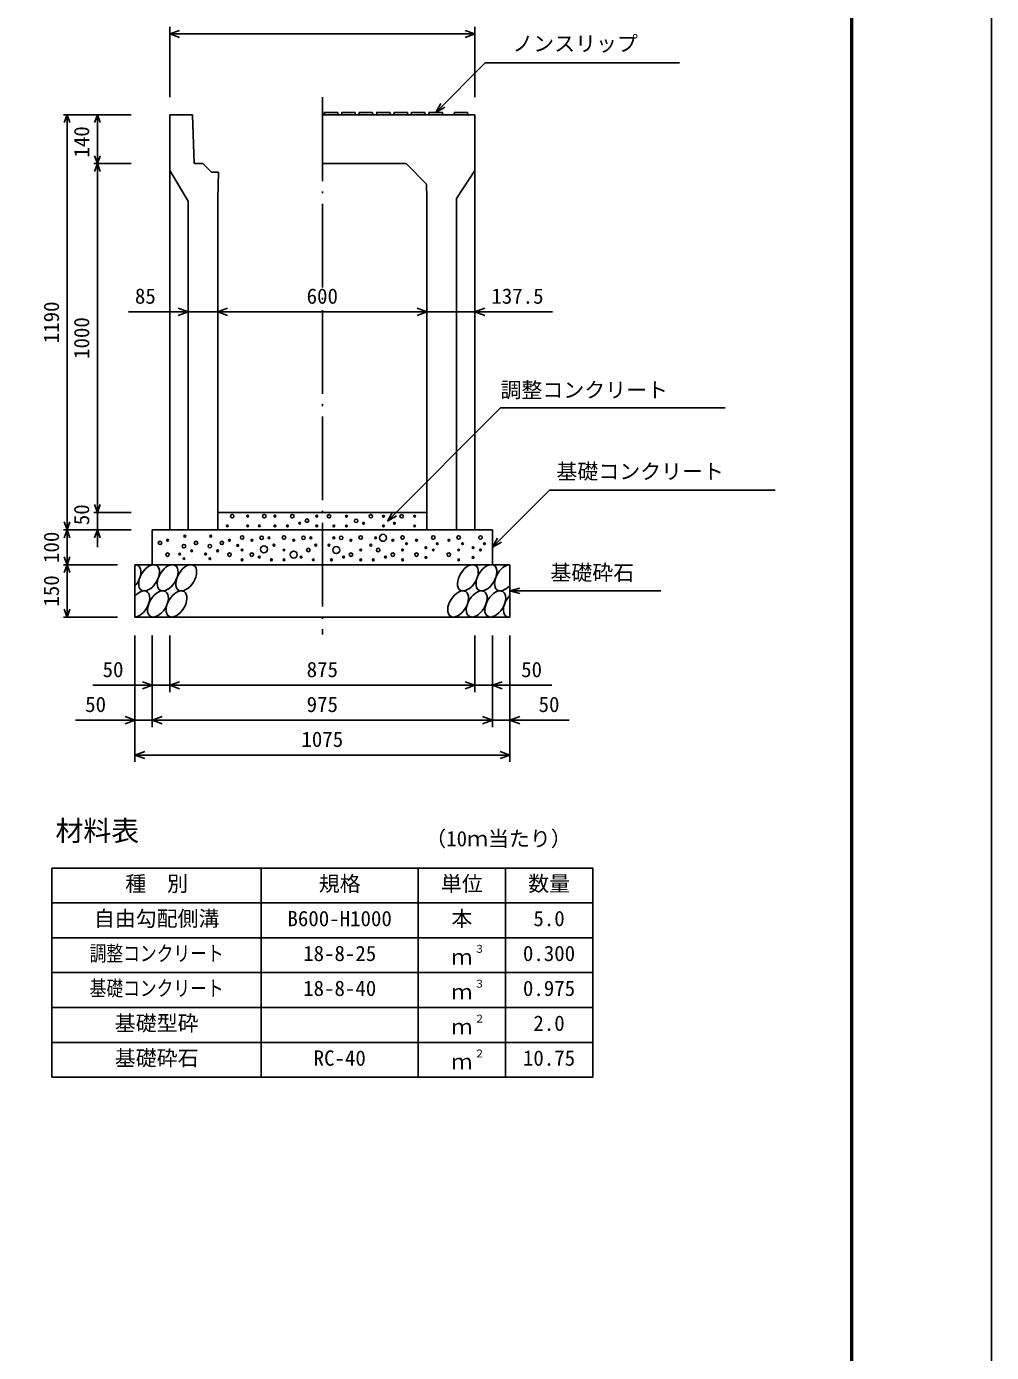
# Model space of a CAD drawing. Units: millimetres, scale not verified. Extents: x -16800 to 16800, y -5940 to 5940.
# Drawn here: x 14034 to 16800, y 26 to 3828 of the extents above; entities that cross this region are included whole.
import ezdxf
from ezdxf.enums import TextEntityAlignment as Align

# ---------------------------------------------------------------- set-up
doc = ezdxf.new("R2010")
doc.units = ezdxf.units.MM
doc.header["$LTSCALE"] = 20
doc.linetypes.add('LONG_DASHED_DOTTED', pattern=[15.25, 12, -1.5, 0.25, -1.5])
for name, color, linetype, lineweight in [('0-0_DIM', 7, 'Continuous', 25), ('0-1_Defpoints', 5, 'Continuous', 25), ('0-2_HATCH', 6, 'Continuous', 25), ('0-3_HYO', 3, 'Continuous', 25), ('0-4_HYO2', 4, 'Continuous', 25), ('0-5_OUTLINE', 3, 'Continuous', 25), ('0-6_TXT', 7, 'Continuous', 25), ('0-7_WAKU', 3, 'Continuous', 25)]:
    doc.layers.add(name, color=color, linetype=linetype, lineweight=lineweight)
doc.styles.add('ＭＳ ゴシック', font='')
doc.styles.get('ＭＳ ゴシック').set_extended_font_data('MS Gothic')

msp = doc.modelspace()

# ---------------------------------------------------------------- linework, layer by layer
at = {"layer": '0-0_DIM'}
for p, q in [((14444.28, 3826.41), (14444.28, 3624.66)), ((15319.28, 3806.41), (14444.28, 3806.41)), ((15319.28, 3826.41), (15319.28, 3624.66)), ((15206.78, 3581.16), (15348.99, 3723.38)), ((15905.88, 3723.38), (15348.99, 3723.38)), ((14140.08, 3574.66), (14333.41, 3574.66)), ((14150.08, 3574.66), (14150.08, 2384.66)), ((14236.75, 3434.66), (14236.75, 3574.66)), ((15206.78, 3581.16), (15221.78, 3607.14)), ((15206.78, 3581.16), (15232.76, 3596.16)), ((14226.75, 3434.66), (14333.41, 3434.66)), ((14236.75, 2434.66), (14236.75, 3434.66)), ((14496.78, 3009.66), (14326.09, 3009.66)), ((14581.78, 3009.66), (14496.78, 3009.66)), ((14581.78, 3009.66), (15181.78, 3009.66)), ((15181.78, 3009.66), (15319.28, 3009.66)), ((15542.05, 3009.66), (15319.28, 3009.66)), ((15532.94, 2498.32), (15369.28, 2334.66)), ((15532.94, 2498.32), (16179.81, 2498.32)), ((14226.75, 2434.66), (14333.41, 2434.66)), ((14236.75, 2434.66), (14236.75, 2384.66)), ((15068.1, 2409.66), (15083.1, 2435.64)), ((15068.1, 2409.66), (15094.08, 2424.66)), ((14140.08, 2384.66), (14333.41, 2384.66)), ((14150.08, 2284.66), (14150.08, 2384.66)), ((14236.75, 2334.66), (14236.75, 2384.66)), ((15369.28, 2334.66), (15384.28, 2360.64)), ((15369.28, 2334.66), (15395.26, 2349.66)), ((14140.08, 2284.66), (14294.28, 2284.66)), ((14150.08, 2284.66), (14150.08, 2134.66)), ((15419.28, 2209.66), (15448.26, 2217.43)), ((15419.28, 2209.66), (15852.6, 2209.66)), ((15419.28, 2209.66), (15448.26, 2201.9)), ((14140.08, 2134.66), (14294.28, 2134.66)), ((14344.28, 1719.15), (14344.28, 2081.49)), ((14394.28, 1819.15), (14394.28, 2081.49)), ((14444.28, 1919.15), (14444.28, 2081.49)), ((15319.28, 1919.15), (15319.28, 2081.49)), ((15369.28, 1819.15), (15369.28, 2081.49)), ((15419.28, 1719.15), (15419.28, 2081.49)), ((14224.28, 1939.15), (14444.28, 1939.15)), ((14444.28, 1939.15), (15319.28, 1939.15)), ((15539.28, 1939.15), (15319.28, 1939.15)), ((14174.28, 1839.15), (14394.28, 1839.15)), ((14394.28, 1839.15), (15369.28, 1839.15)), ((15589.28, 1839.15), (15369.28, 1839.15)), ((14344.28, 1739.15), (15419.28, 1739.15))]:
    msp.add_line(p, q, dxfattribs=at)
at = {"layer": '0-0_DIM', "linetype": 'LONG_DASHED_DOTTED'}
msp.add_line((14881.78, 3624.66), (14881.78, 2084.66), dxfattribs=at)
at = {"layer": '0-0_DIM'}
for points in [[(14472.51, 3796.14), (14444.32, 3806.41), (14472.51, 3816.67)], [(15291.13, 3816.67), (15319.32, 3806.41), (15291.13, 3796.14)], [(14141.87, 3552.11), (14150.08, 3574.66), (14158.29, 3552.11)], [(14228.54, 3552.11), (14236.75, 3574.66), (14244.96, 3552.11)], [(14244.96, 3457.22), (14236.75, 3434.66), (14228.54, 3457.22)], [(14228.54, 3412.11), (14236.75, 3434.66), (14244.96, 3412.11)], [(14468.59, 2999.4), (14496.78, 3009.66), (14468.59, 3019.92)], [(14609.97, 2999.4), (14581.78, 3009.66), (14609.97, 3019.92)], [(15153.59, 3019.92), (15181.78, 3009.66), (15153.59, 2999.4)], [(15347.47, 3019.92), (15319.28, 3009.66), (15347.47, 2999.4)], [(15068.1, 2409.66), (15392.57, 2734.13), (16036.12, 2734.13)], [(14244.96, 2457.22), (14236.75, 2434.66), (14228.54, 2457.22)], [(14158.29, 2407.22), (14150.08, 2384.66), (14141.87, 2407.22)], [(14158.29, 2362.11), (14150.08, 2384.66), (14141.87, 2362.11)], [(14244.96, 2362.11), (14236.75, 2384.66), (14228.54, 2362.11)], [(14158.29, 2307.22), (14150.08, 2284.66), (14141.87, 2307.22)], [(14158.29, 2262.11), (14150.08, 2284.66), (14141.87, 2262.11)], [(14158.29, 2157.22), (14150.08, 2134.66), (14141.87, 2157.22)], [(14366.09, 1949.41), (14394.28, 1939.15), (14366.09, 1928.89)], [(14472.47, 1928.89), (14444.28, 1939.15), (14472.47, 1949.41)], [(15291.09, 1949.41), (15319.28, 1939.15), (15291.09, 1928.89)], [(15397.47, 1949.41), (15369.28, 1939.15), (15397.47, 1928.89)], [(14316.09, 1849.41), (14344.28, 1839.15), (14316.09, 1828.89)], [(14422.47, 1828.89), (14394.28, 1839.15), (14422.47, 1849.41)], [(15341.09, 1849.41), (15369.28, 1839.15), (15341.09, 1828.89)], [(15447.47, 1849.41), (15419.28, 1839.15), (15447.47, 1828.89)], [(14372.47, 1728.89), (14344.28, 1739.15), (14372.47, 1749.41)], [(15391.09, 1749.41), (15419.28, 1739.15), (15391.09, 1728.89)]]:
    msp.add_lwpolyline(points, dxfattribs=at)
at = {"layer": '0-1_Defpoints'}
msp.add_lwpolyline([(0, -5940), (16800, -5940), (16800, 5940), (0, 5940)], close=True, dxfattribs=at)
at = {"layer": '0-2_HATCH'}
for p, q in [((14926.78, 3574.66), (14925.78, 3581.16)), ((14976.78, 3574.66), (14975.78, 3581.16)), ((15026.78, 3574.66), (15025.78, 3581.16)), ((15076.78, 3574.66), (15075.78, 3581.16)), ((15126.78, 3574.66), (15125.78, 3581.16)), ((15176.78, 3574.66), (15175.78, 3581.16)), ((15226.78, 3574.66), (15225.78, 3581.16)), ((15299.28, 3574.66), (15298.28, 3581.16))]:
    msp.add_line(p, q, dxfattribs=at)
for points in [[(14925.78, 3581.16), (14887.78, 3581.16), (14886.78, 3574.66)], [(14975.78, 3581.16), (14937.78, 3581.16), (14936.78, 3574.66)], [(15025.78, 3581.16), (14987.78, 3581.16), (14986.78, 3574.66)], [(15075.78, 3581.16), (15037.78, 3581.16), (15036.78, 3574.66)], [(15125.78, 3581.16), (15087.78, 3581.16), (15086.78, 3574.66)], [(15175.78, 3581.16), (15137.78, 3581.16), (15136.78, 3574.66)], [(15225.78, 3581.16), (15187.78, 3581.16), (15186.78, 3574.66)], [(15298.28, 3581.16), (15260.28, 3581.16), (15259.28, 3574.66)]]:
    msp.add_lwpolyline(points, dxfattribs=at)
for centre, radius in [((14609.45, 2395.96), 2.5), ((14623.47, 2423.97), 5), ((14667.57, 2423.97), 2.5), ((14667.57, 2395.96), 2.5), ((14701.28, 2395.96), 2.5), ((14715.3, 2423.97), 5), ((14745.75, 2423.97), 2.5), ((14745.75, 2395.96), 2.5), ((14781.64, 2395.96), 2.5), ((14795.66, 2423.97), 5), ((14816.69, 2403.84), 2.5), ((14837.71, 2410.84), 5), ((14865.75, 2423.97), 2.5), ((14865.75, 2395.96), 2.5), ((14900.92, 2423.69), 5), ((14914.94, 2395.68), 2.5), ((14950.82, 2423.69), 2.5), ((14950.82, 2395.68), 2.5), ((14978.86, 2410.56), 5), ((14999.89, 2403.56), 2.5), ((15020.92, 2423.69), 5), ((15057.14, 2423.69), 2.5), ((15057.14, 2395.68), 2.5), ((15088.32, 2403.56), 2.5), ((15109.35, 2423.69), 5), ((15146.35, 2423.69), 2.5), ((15146.35, 2395.68), 2.5), ((14438.09, 2354.84), 2.5), ((14487.52, 2366.49), 2.5), ((14561.86, 2366.49), 2.5), ((14615.47, 2354.84), 2.5), ((14651.75, 2362.72), 5), ((14679.79, 2354.84), 2.5), ((14707.82, 2361.84), 5), ((14728.86, 2361.84), 2.5), ((14771.75, 2362.72), 5), ((14799.79, 2354.84), 2.5), ((14827.82, 2361.84), 5), ((14848.86, 2361.84), 2.5), ((14914.71, 2361.84), 2.5), ((14935.74, 2361.84), 5), ((14963.78, 2354.84), 2.5), ((14991.82, 2362.72), 5), ((15034.71, 2361.84), 2.5), ((15055.74, 2361.84), 10), ((15083.78, 2354.84), 2.5), ((15111.82, 2362.72), 5), ((15151.72, 2354.84), 2.5), ((15199.9, 2362.72), 5), ((15244.51, 2354.84), 2.5), ((15272.55, 2362.72), 5), ((15335.3, 2362.72), 5), ((14416.52, 2347.21), 5), ((14485.08, 2337.97), 5), ((14507.15, 2324.42), 2.5), ((14519.56, 2347.21), 5), ((14559.41, 2337.97), 5), ((14581.48, 2324.42), 2.5), ((14593.9, 2347.21), 5), ((14639.33, 2339.92), 2.5), ((14651.75, 2326.82), 2.5), ((14714.36, 2328.83), 10), ((14742.87, 2340.83), 2.5), ((14771.75, 2326.82), 2.5), ((14799.79, 2313.69), 10), ((14841.84, 2326.82), 5), ((14862.87, 2340.83), 2.5), ((14900.69, 2340.83), 2.5), ((14921.72, 2326.82), 10), ((14991.82, 2326.82), 2.5), ((15020.69, 2340.83), 2.5), ((15041.72, 2326.82), 5), ((15111.82, 2326.82), 2.5), ((15123.16, 2345.15), 2.5), ((15178.58, 2333.62), 2.5), ((15199.9, 2326.82), 2.5), ((15211.24, 2345.15), 2.5), ((15272.55, 2326.82), 2.5), ((15283.89, 2345.15), 2.5), ((15313.97, 2333.62), 2.5), ((15335.3, 2326.82), 2.5), ((15346.64, 2345.15), 2.5), ((14438.09, 2313.69), 5), ((14472.66, 2315.18), 2.5), ((14485.08, 2302.08), 2.5), ((14547, 2315.18), 2.5), ((14559.41, 2302.08), 2.5), ((14615.47, 2313.69), 5), ((14651.75, 2298.81), 2.5), ((14679.79, 2313.69), 5), ((14700.82, 2306.69), 2.5), ((14735.86, 2298.81), 2.5), ((14771.75, 2298.81), 2.5), ((14820.82, 2306.69), 2.5), ((14855.86, 2298.81), 2.5), ((14907.7, 2298.81), 2.5), ((14942.75, 2306.69), 2.5), ((14963.78, 2313.69), 5), ((14991.82, 2298.81), 2.5), ((15027.7, 2298.81), 2.5), ((15062.75, 2306.69), 2.5), ((15083.78, 2313.69), 5), ((15111.82, 2298.81), 2.5), ((15151.72, 2313.69), 5), ((15178.58, 2305.61), 2.5), ((15244.51, 2313.69), 5), ((15272.55, 2298.81), 2.5), ((15313.97, 2305.61), 2.5)]:
    msp.add_circle(centre, radius, dxfattribs=at)
for centre, start_param, end_param in [((14331.92, 2247.14), 4.385593, 6.6745444), ((15405.42, 2247.14), 0.3357715, 4.4411806), ((14357.24, 2172.15), 3.5111464, 7.548991), ((15430.75, 2172.15), 1.2110787, 3.5658734)]:
    msp.add_ellipse(centre, major_axis=(21.81, 35.31), ratio=0.5792, start_param=start_param, end_param=end_param, dxfattribs=at)
for centre in [(14385.13, 2247.14), (14438.34, 2247.14), (14491.54, 2247.14), (15299.01, 2247.14), (15352.22, 2247.14), (14410.45, 2172.15), (14463.66, 2172.15), (15271.12, 2172.15), (15324.33, 2172.15), (15377.54, 2172.15)]:
    msp.add_ellipse(centre, major_axis=(21.81, 35.31), ratio=0.5792, dxfattribs=at)
at = {"layer": '0-3_HYO'}
for p, q in [((14706.78, 1415.2), (14706.78, 815.2)), ((15156.78, 1415.2), (15156.78, 815.2)), ((15406.78, 1415.2), (15406.78, 815.2)), ((14106.78, 1315.2), (15656.78, 1315.2))]:
    msp.add_line(p, q, dxfattribs=at)
msp.add_lwpolyline([(14106.78, 815.2), (15656.78, 815.2), (15656.78, 1415.2), (14106.78, 1415.2)], close=True, dxfattribs=at)
at = {"layer": '0-4_HYO2'}
for p, q in [((14106.78, 1215.2), (15656.78, 1215.2)), ((14106.78, 1115.2), (15656.78, 1115.2)), ((14106.78, 1015.2), (15656.78, 1015.2)), ((14106.78, 915.2), (15656.78, 915.2))]:
    msp.add_line(p, q, dxfattribs=at)
at = {"layer": '0-5_OUTLINE'}
for p, q in [((14509.28, 3574.66), (14444.28, 3574.66)), ((14444.28, 3574.66), (14444.28, 2384.66)), ((14509.28, 3574.66), (14514.28, 3434.66)), ((15319.28, 3574.66), (14881.78, 3574.66)), ((15319.28, 3574.66), (15319.28, 2384.66)), ((14514.28, 3434.66), (14539.28, 3434.66)), ((14539.28, 3434.66), (14564.28, 3409.66)), ((14881.78, 3434.66), (15121.78, 3434.66)), ((15121.78, 3434.66), (15180.76, 3375.69)), ((14444.28, 3414.66), (14496.78, 3326.6)), ((14564.28, 3409.66), (14583.66, 3409.66)), ((14583.66, 3409.66), (14581.78, 3334.66)), ((15266.78, 3334.66), (15319.28, 3414.66)), ((14496.78, 3326.6), (14496.78, 2384.66)), ((14581.78, 3334.66), (14581.78, 2384.66)), ((15266.78, 3334.66), (15266.78, 2384.66)), ((14581.78, 2434.66), (15181.78, 2434.66)), ((14394.28, 2384.66), (15369.28, 2384.66)), ((14394.28, 2384.66), (14394.28, 2284.66)), ((14444.28, 2384.66), (14581.78, 2384.66)), ((15319.28, 2384.66), (15181.78, 2384.66)), ((15369.28, 2384.66), (15369.28, 2284.66)), ((14344.28, 2284.66), (15419.28, 2284.66)), ((14344.28, 2284.66), (14344.28, 2134.66)), ((15419.28, 2284.66), (15419.28, 2134.66)), ((14344.28, 2134.66), (15419.28, 2134.66))]:
    msp.add_line(p, q, dxfattribs=at)
msp.add_lwpolyline([(15180.76, 3375.69), (15181.78, 3334.66), (15181.78, 2384.66)], dxfattribs=at)
at = {"layer": '0-7_WAKU', "lineweight": 50}
msp.add_lwpolyline([(400, -5540), (16400, -5540), (16400, 5540), (400, 5540)], close=True, dxfattribs=at)

# ---------------------------------------------------------------- texts
at = {"layer": '0-0_DIM', "style": 'ＭＳ ゴシック'}
for s, p in [('ノンスリップ', (15426.3, 3743.55)), ('85', (14344.51, 3019.66)), ('600', (14836.78, 3019.66)), ('137.5', (15366.38, 3019.66)), ('調整コンクリート', (15392.57, 2750.55)), ('基礎コンクリート', (15552.94, 2517.05)), ('基礎砕石', (15535.6, 2226.83)), ('50', (14251.84, 1949.15)), ('875', (14836.78, 1949.15)), ('50', (15451.72, 1949.15)), ('50', (14201.84, 1849.15)), ('975', (14836.78, 1849.15)), ('50', (15501.72, 1849.15)), ('1075', (14821.78, 1749.15))]:
    msp.add_text(s, height=43.99, dxfattribs=at).set_placement(p, align=Align.BOTTOM_LEFT)
for s, p in [('140', (14226.75, 3451.91)), ('1190', (14140.08, 2919.66)), ('1000', (14226.75, 2874.66)), ('50', (14226.75, 2397.99)), ('100', (14140.08, 2289.66)), ('150', (14140.08, 2164.66))]:
    msp.add_text(s, height=43.99, rotation=90, dxfattribs=at).set_placement(p, align=Align.BOTTOM_LEFT)
at = {"layer": '0-6_TXT', "style": 'ＭＳ ゴシック'}
for s, height, p in [('材料表', 58.65, (14116.78, 1475.2)), ('（10ｍ当たり）', 43.99, (15176.78, 1464.2)), ('種\u3000別', 43.99, (14316.78, 1335.2)), ('規格', 43.99, (14871.78, 1335.2)), ('単位', 43.99, (15221.78, 1335.2)), ('数量', 43.99, (15471.78, 1335.2)), ('自由勾配側溝', 43.99, (14226.78, 1235.2)), ('本', 43.99, (15251.78, 1235.2)), ('B600-H1000', 43.99, (14781.78, 1235.2)), ('5.0', 43.99, (15486.78, 1235.2)), ('18-8-25', 43.99, (14826.78, 1135.2)), ('３', 21.99, (15317.32, 1165.57)), ('0.300', 43.99, (15456.78, 1135.2)), ('ｍ', 43.99, (15251.78, 1125.2)), ('18-8-40', 43.99, (14826.78, 1035.2)), ('ｍ', 43.99, (15251.78, 1025.2)), ('３', 21.99, (15317.32, 1065.57)), ('0.975', 43.99, (15456.78, 1035.2)), ('基礎型砕', 43.99, (14286.78, 935.2)), ('２', 21.99, (15317.32, 965.57)), ('2.0', 43.99, (15486.78, 935.2)), ('ｍ', 43.99, (15251.78, 925.2)), ('基礎砕石', 43.99, (14286.78, 835.2)), ('RC-40', 43.99, (14856.78, 835.2)), ('２', 21.99, (15317.32, 865.57)), ('10.75', 43.99, (15456.78, 835.2)), ('ｍ', 43.99, (15251.78, 825.2))]:
    msp.add_text(s, height=height, dxfattribs=at).set_placement(p, align=Align.BOTTOM_LEFT)
at = {"layer": '0-6_TXT', "style": 'ＭＳ ゴシック', "width": 0.8}
for s, p in [('調整コンクリート', (14214.78, 1135.2)), ('基礎コンクリート', (14214.78, 1035.2))]:
    msp.add_text(s, height=43.99, dxfattribs=at).set_placement(p, align=Align.BOTTOM_LEFT)

doc.saveas('drawing.dxf')
